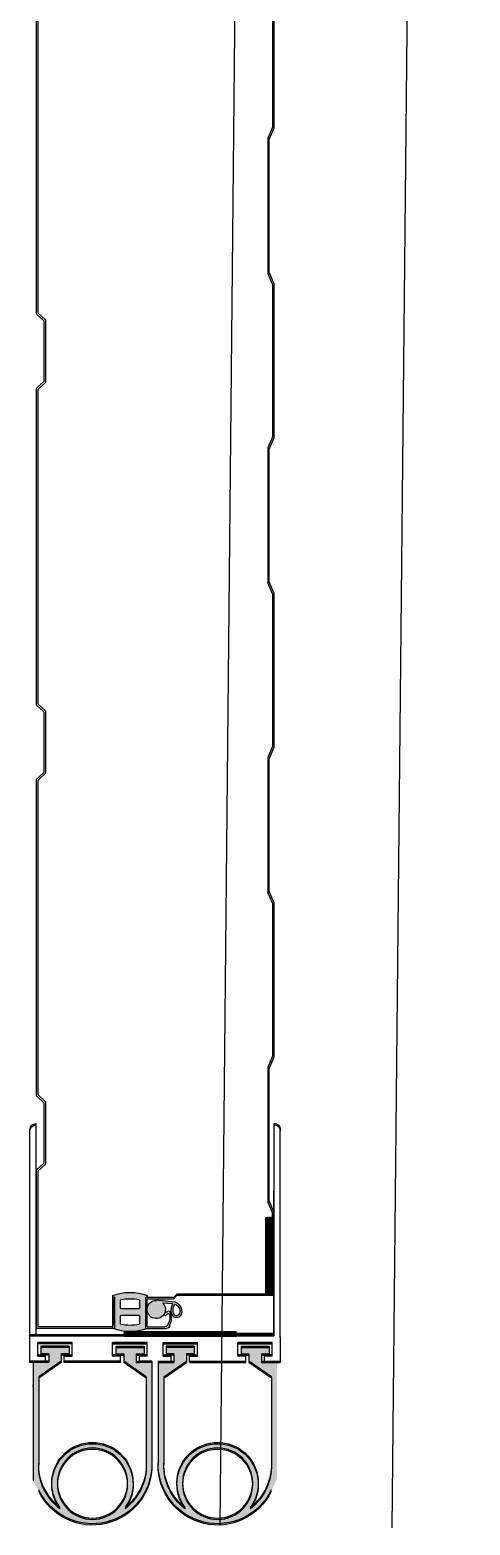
# Model space of a CAD drawing. Header units: millimetres. Extents: x 0 to 420000, y 0 to 297000.
# Drawn here: x 231782.7 to 231923.4, y 24450 to 24928.1 of the extents above; entities that cross this region are included whole.
import ezdxf

# ---------------------------------------------------------------- set-up
doc = ezdxf.new("R2010")
doc.units = ezdxf.units.MM
for name, color, linetype in [('8', 8, 'Continuous'), ('[0]', 255, 'Continuous'), ('FOR', 4, 'Continuous'), ('PANEL', 9, 'Continuous'), ('WID', 7, 'Continuous')]:
    doc.layers.add(name, color=color, linetype=linetype)

# ---------------------------------------------------------------- blocks, each defined once
blk = doc.blocks.new('저온용 버텀씰')
h = blk.add_hatch(color=256)
h.paths.add_polyline_path([(17.66343414410949, -44.95121950656176, -1), (-4.736565854400396, -44.95121950656176, -1)], flags=16)
h.paths.add_polyline_path([(57.66345365345478, -44.95121950656176, -1), (35.26345365121961, -44.95121950656176, -1)], flags=16)
edge = h.paths.add_edge_path()
edge.add_line((-12.53656585514545, -43.05598279833794), (-10.38800459727645, -47.73263678699732))
edge.add_arc((6.463434144854545, -38.94709579646587), 19.00412371138739, 207.5353997803649, 361.1936189027667)
edge.add_line((25.46343414485455, -38.55121950805187), (25.46343414485455, -5.951219506561756))
edge.add_line((25.46343414485455, -5.951219506561756), (20.44878048822284, -5.951219506561756))
edge.add_line((20.44878048822284, -5.951219506561756), (20.44878048822284, -3.629434689879417))
edge.add_line((20.44878048822284, -3.629434689879417), (22.9366048797965, -3.629434689879417))
edge.add_line((22.93660487607121, -3.629434689879417), (22.93660487607121, -1.190410301089286))
edge.add_line((22.93660487607121, -1.190410301089286), (13.93660487607121, -1.190410301089286))
edge.add_line((13.93660487607121, -1.190410301089286), (13.93660487607121, -3.629434689879417))
edge.add_line((13.93660487607121, -3.629434689879417), (16.44878048449754, -3.629434689879417))
edge.add_line((16.44878048822284, -3.629434689879417), (16.44878048822284, -6.001219511032104))
edge.add_line((16.44878048822284, -6.001219511032104), (23.66343414783478, -10.95121951401234))
edge.add_line((23.66343414410949, -10.95121950656175), (23.66343414410949, -38.55121950805187))
edge.add_arc((6.437936011701822, -39.02925939112902), 17.23213010756762, -52.76112519019409, 1.5896573292217226, ccw=False)
edge.add_arc((6.463434144854545, -44.95121950656176), 13.00000000002752, 323.1473166947523, 576.8526833052478)
edge.add_arc((6.488932278007268, -39.02925939112902), 17.23213010753979, 178.4103426706816, 232.7611251901356, ccw=False)
edge.add_line((-10.73656585440039, -38.55121950805187), (-10.73656585440039, -10.95121950656175))
edge.add_line((-10.73656585440039, -10.95121950656175), (-3.536565855145454, -6.001219503581523))
edge.add_line((-3.536565855145454, -6.001219511032104), (-3.536565855145454, -3.629434689879417))
edge.add_line((-3.536565855145454, -3.629434689879417), (-1.024390246719121, -3.629434689879417))
edge.add_line((-1.024390246719121, -3.629434689879417), (-1.024390246719121, -1.190410301089286))
edge.add_line((-1.024390246719121, -1.190410301089286), (-10.02439024671912, -1.190410301089286))
edge.add_line((-10.02439024671912, -1.190410301089286), (-10.02439024671912, -3.629434689879417))
edge.add_line((-10.02439024671912, -3.629434689879417), (-7.536565855145454, -3.629434689879417))
edge.add_line((-7.536565855145454, -3.629434689879417), (-7.536565855145454, -6.001219511032104))
edge.add_line((-7.536565855145454, -6.001219511032104), (-12.53656585514545, -6.001219511032104))
edge.add_line((-12.53656585514545, -6.001219511032104), (-12.53656585514545, -43.05598279833794))
edge = h.paths.add_edge_path()
edge.add_line((63.60758943855763, -47.14681079983711), (65.46345365047455, -43.78147580474615))
edge.add_line((65.46345365047455, -43.78147580474615), (65.46345365047455, -6.001219503581524))
edge.add_line((65.46345365047455, -6.001219511032104), (60.46345365047455, -6.001219511032104))
edge.add_line((60.46345365047455, -6.001219511032104), (60.46345365047455, -3.629434689879417))
edge.add_line((60.46345365047455, -3.629434689879417), (62.95127804204821, -3.629434689879417))
edge.add_line((62.95127804204821, -3.629434689879417), (62.95127804204821, -1.190410301089286))
edge.add_line((62.95127804204821, -1.190410301089286), (53.95127804204822, -1.190410301089286))
edge.add_line((53.95127804204822, -1.190410301089286), (53.95127804204822, -3.629434689879417))
edge.add_line((53.95127804204822, -3.629434689879417), (56.46345365047455, -3.629434689879417))
edge.add_line((56.46345365047455, -3.629434689879417), (56.46345365047455, -6.001219511032104))
edge.add_line((56.46345365047455, -6.001219511032104), (63.66345364972949, -10.95121951401234))
edge.add_line((63.66345365345478, -10.95121950656175), (63.66345365345478, -38.55121950805187))
edge.add_arc((46.43795552104712, -39.02925939112902), 17.23213010754771, -52.76112519013549, 1.5896573293184133, ccw=False)
edge.add_arc((46.46345365047454, -44.95121950656176), 13.00000000003662, 323.1473166947523, 576.8526833052478)
edge.add_arc((46.48895178362727, -39.02925939112902), 17.23213010753889, 178.4103426706816, 232.7611251901356, ccw=False)
edge.add_line((29.2634536512196, -38.55121950805187), (29.2634536512196, -10.95121950656175))
edge.add_line((29.2634536512196, -10.95121950656175), (36.47810731083155, -6.001219503581523))
edge.add_line((36.47810731083155, -6.001219511032104), (36.47810731083155, -3.629434689879417))
edge.add_line((36.47810731083155, -3.629434689879417), (38.99028291925789, -3.629434689879417))
edge.add_line((38.99028291925789, -3.629434689879417), (38.99028291925789, -1.190410301089286))
edge.add_line((38.99028291925789, -1.190410301089286), (29.99028291925788, -1.190410301089286))
edge.add_line((29.99028291925788, -1.190410301089286), (29.99028291925788, -3.629434689879417))
edge.add_line((29.99028291925788, -3.629434689879417), (32.47810731083155, -3.629434689879417))
edge.add_line((32.47810731083155, -3.629434689879417), (32.47810731083155, -6.001219511032104))
edge.add_line((32.47810731083155, -6.001219511032104), (31.47810731083155, -5.951219514012336))
edge.add_line((31.47810731083155, -5.951219506561756), (27.46345365419984, -5.951219506561756))
edge.add_line((27.46345365047455, -5.951219506561756), (27.46345365047455, -38.55121950805187))
edge.add_arc((46.46345365047454, -38.94709579646587), 19.00412371127148, 178.8063810971384, 334.4390945352312)
at = {"layer": 'FOR'}
for points in [[(36.46345365792514, 3.479179933667182), (0.4634536579251289, 3.479179933667182), (0.4634536579251289, 2.979179933667182), (36.46345365792514, 2.979179933667182)], [(36.46345365792514, 2.979179933667182), (0.4634536579251289, 2.979179933667182), (0.4634536579251289, 2.479179933667182), (36.46345365792514, 2.479179933667182)]]:
    blk.add_hatch(color=4, dxfattribs=at).paths.add_polyline_path(points)
for p, q in [((-13.53654634207487, 25.32315288484097), (-13.53654634207487, 68.05195122212172)), ((-11.53654634207487, 70.00256087630987), (-11.53654634207487, 2.479179933667182)), ((66.46345365047455, -6.001219511032104), (66.46345365047455, 68.05195122212172)), ((-11.53654634207487, 2.979179933667182), (-11.53654634207487, 48.3472836986184)), ((-13.53654634207487, 4.82414411008358), (-13.53654634207487, 25.32315288484097)), ((-13.53654634207487, 1.803658537566661), (-13.53654634207487, 5.323152884840964)), ((-13.53654634207487, 1.803658537566661), (-13.53654634207487, -6.001219511032104)), ((0.4634536579251289, 2.979179933667182), (-11.53654634207487, 2.979179933667182)), ((-11.53654634207487, 2.479179933667182), (66.46345365047455, 2.479179933667182)), ((0, 0), (-11, 0)), ((-11, 0), (0, 0)), ((-11, -4), (-11, 0)), ((0, -4), (0, 0)), ((23.91221463307738, 0), (12.91221463307738, 0)), ((23.91221463307738, 0), (12.91221463307738, 0)), ((12.91221463307738, -4), (12.91221463307738, 0)), ((23.91221463307738, -4), (23.91221463307738, 0)), ((40.01467316225171, 0), (29.01467316225171, 0)), ((29.01467316225171, 0), (40.01467316225171, 0)), ((29.01467316225171, -4), (29.01467316225171, 0)), ((40.01467316225171, -4), (40.01467316225171, 0)), ((52.92688779905438, 0), (63.92688779905438, 0)), ((52.92688779905438, -4), (52.92688779905438, 0)), ((63.92688779905438, -4), (63.92688779905438, 0)), ((63.92688779905438, -4), (63.92688779905438, 0)), ((-11, -4), (-8.536565855145454, -4)), ((-10.02439024671912, -1.190410301089286), (-10.02439024671912, -3.629434689879417)), ((-10.02439024671912, -1.190410301089286), (-10.02439024671912, -3.629434689879417)), ((-1.024390246719121, -1.190410301089286), (-10.02439024671912, -1.190410301089286)), ((-1.024390246719121, -1.190410301089286), (-10.02439024671912, -1.190410301089286)), ((-7.536565855145454, -3.629434689879417), (-10.02439024671912, -3.629434689879417)), ((-7.536565855145454, -3.629434689879417), (-10.02439024671912, -3.629434689879417)), ((-8.536565855145454, -6.001219511032104), (-8.536565855145454, -4)), ((-7.536565855145454, -3.629434689879417), (-7.536565855145454, -5.951219506561756)), ((-7.536565855145454, -3.629434689879417), (-7.536565855145454, -6.001219511032104)), ((-3.536565855145454, -3.629434689879417), (-3.536565855145454, -6.001219511032104)), ((-1.024390246719121, -3.629434689879417), (-3.536565855145454, -3.629434689879417)), ((-1.024390246719121, -3.629434689879417), (-3.536565855145454, -3.629434689879417)), ((-2.536565855145454, -6.001219511032104), (-2.536565855145454, -4)), ((-2.536565855145454, -4), (0, -4)), ((-1.024390246719121, -1.190410301089286), (-1.024390246719121, -3.629434689879417)), ((-1.024390246719121, -1.190410301089286), (-1.024390246719121, -3.629434689879417)), ((15.44878048822283, -4), (12.91221463307738, -4)), ((13.93660487607121, -1.190410301089286), (13.93660487607121, -3.629434689879417)), ((13.93660487607121, -1.190410301089286), (13.93660487607121, -3.629434689879417)), ((13.93660487607121, -1.190410301089286), (22.93660487607121, -1.190410301089286)), ((13.93660487607121, -1.190410301089286), (22.93660487607121, -1.190410301089286)), ((13.93660487607121, -3.629434689879417), (16.44878048822284, -3.629434689879417)), ((13.93660487607121, -3.629434689879417), (16.44878048822284, -3.629434689879417)), ((15.44878048822283, -6.001219511032104), (15.44878048822283, -4)), ((16.44878048822284, -3.629434689879417), (16.44878048822284, -6.001219511032104)), ((20.44878048822284, -3.629434689879417), (20.44878048822284, -5.951219506561756)), ((20.44878048822284, -3.629434689879417), (20.44878048822284, -5.951219506561756)), ((20.44878048822284, -3.629434689879417), (22.93660487607121, -3.629434689879417)), ((20.44878048822284, -3.629434689879417), (22.93660487607121, -3.629434689879417)), ((21.44878048822284, -4), (21.44878048822284, -5.951219506561756)), ((23.91221463307738, -4), (21.44878048822284, -4)), ((22.93660487607121, -1.190410301089286), (22.93660487607121, -3.629434689879417)), ((22.93660487607121, -1.190410301089286), (22.93660487607121, -3.629434689879417)), ((29.01467316225171, -4), (31.47810731083155, -4)), ((38.99028291925789, -1.190410301089286), (29.99028291925788, -1.190410301089286)), ((38.99028291925789, -1.190410301089286), (29.99028291925788, -1.190410301089286)), ((29.99028291925788, -1.190410301089286), (29.99028291925788, -3.629434689879417)), ((29.99028291925788, -1.190410301089286), (29.99028291925788, -3.629434689879417)), ((32.47810731083155, -3.629434689879417), (29.99028291925788, -3.629434689879417)), ((32.47810731083155, -3.629434689879417), (29.99028291925788, -3.629434689879417)), ((31.47810731083155, -5.951219506561756), (31.47810731083155, -4)), ((32.47810731083155, -3.629434689879417), (32.47810731083155, -5.951219506561756)), ((32.47810731083155, -3.629434689879417), (32.47810731083155, -6.001219511032104)), ((38.99028291925789, -3.629434689879417), (36.47810731083155, -3.629434689879417)), ((38.99028291925789, -3.629434689879417), (36.47810731083155, -3.629434689879417)), ((36.47810731083155, -3.629434689879417), (36.47810731083155, -6.001219511032104)), ((37.47810731083155, -6.001219511032104), (37.47810731083155, -4)), ((37.47810731083155, -4), (40.01467316225171, -4)), ((38.99028291925789, -1.190410301089286), (38.99028291925789, -3.629434689879417)), ((38.99028291925789, -1.190410301089286), (38.99028291925789, -3.629434689879417)), ((55.46345365047455, -4), (52.92688779905438, -4)), ((53.95127804204822, -1.190410301089286), (62.95127804204821, -1.190410301089286)), ((53.95127804204822, -1.190410301089286), (62.95127804204821, -1.190410301089286)), ((53.95127804204822, -1.190410301089286), (53.95127804204822, -3.629434689879417)), ((53.95127804204822, -1.190410301089286), (53.95127804204822, -3.629434689879417)), ((53.95127804204822, -3.629434689879417), (56.46345365047455, -3.629434689879417)), ((53.95127804204822, -3.629434689879417), (56.46345365047455, -3.629434689879417)), ((55.46345365047455, -6.001219511032104), (55.46345365047455, -4)), ((56.46345365047455, -3.629434689879417), (56.46345365047455, -6.001219511032104)), ((60.46345365047455, -3.629434689879417), (62.95127804204821, -3.629434689879417)), ((60.46345365047455, -3.629434689879417), (62.95127804204821, -3.629434689879417)), ((60.46345365047455, -3.629434689879417), (60.46345365047455, -5.951219506561756)), ((60.46345365047455, -3.629434689879417), (60.46345365047455, -6.001219511032104)), ((61.46345365047455, -6.001219511032104), (61.46345365047455, -4)), ((63.92688779905438, -4), (61.46345365047455, -4)), ((62.95127804204821, -1.190410301089286), (62.95127804204821, -3.629434689879417)), ((62.95127804204821, -1.190410301089286), (62.95127804204821, -3.629434689879417)), ((-7.536565855145454, -6.001219511032104), (-13.53654634207487, -6.001219511032104)), ((-10.73656585440039, -10.95121950656175), (-3.536565855145454, -6.001219511032104)), ((15.44878048822283, -6.001219511032104), (-2.536565855145454, -6.001219511032104)), ((23.66343414410949, -10.95121950656175), (16.44878048822284, -6.001219511032104)), ((25.46343414485455, -5.951219506561756), (20.44878048822284, -5.951219506561756)), ((25.46343414485455, -5.951219506561756), (25.46343414485455, -38.55121950805187)), ((27.46345365047455, -5.951219506561756), (27.46345365047455, -38.55121950805187)), ((27.46345365047455, -5.951219506561756), (31.47810731083155, -5.951219506561756)), ((29.2634536512196, -10.95121950656175), (36.47810731083155, -6.001219511032104)), ((32.47810731083155, -6.001219511032104), (31.47810731083155, -5.951219506561756)), ((37.47810731083155, -6.001219511032104), (55.46345365047455, -6.001219511032104)), ((56.46345365047455, -6.001219511032104), (63.66345365345478, -10.95121950656175)), ((60.46345365047455, -6.001219511032104), (66.46345365047455, -6.001219511032104)), ((65.46345365047455, -6.001219511032104), (65.46345365047455, -43.78147580474615)), ((-10.73656585440039, -10.95121950656175), (-10.73656585440039, -38.55121950805187)), ((23.66343414410949, -10.95121950656175), (23.66343414410949, -38.55121950805187)), ((29.2634536512196, -10.95121950656175), (29.2634536512196, -38.55121950805187)), ((63.66345365345478, -10.95121950656175), (63.66345365345478, -38.55121950805187))]:
    blk.add_line(p, q)
for centre in [(6.463434144854545, -44.95121950656176), (46.46345365047454, -44.95121950656176)]:
    blk.add_circle(centre, 11.2)
for centre, radius, start, end in [((-11.58532683178782, 68.05195122212172), 1.951219512, 88.56745634345982, 180), ((64.4279009886086, 67.96611949056387), 2.037361464307744, 2.414520946554441, 88.99915755907946), ((6.463434144854545, -44.95121950656176), 13, 323.1473166082044, 216.8526833917955), ((46.46345365047454, -44.95121950656176), 13, 323.1473166082044, 216.8526833917955), ((6.488932278007268, -39.02925939112902), 17.23213010755024, 178.4103427425426, 232.7611252154946), ((6.463434144854545, -38.94709579646587), 19.0041237113402, 205.5609056251876, 1.193618778122007), ((6.437936011701822, -39.02925939112902), 17.2321301075503, 307.2388747845054, 1.58965725745737), ((46.46345365047454, -38.94709579646587), 19.0041237113402, 178.806381221878, 334.4390943748124), ((46.48895178362727, -39.02925939112902), 17.2321301075503, 178.4103427425426, 232.7611252154946), ((46.43795551732183, -39.02925939112902), 17.23213010755024, 307.2388747845054, 1.58965725745737)]:
    blk.add_arc(centre, radius, start, end)
at = {"color": 4}
blk.add_point((65.46345365047455, -13.65732439607382), dxfattribs=at)
at = {"layer": '8', "color": 7}
blk.add_line((64.46345365792513, 2.479179933667182), (64.46348779648542, 70.00317013263702), dxfattribs=at)
at = {"layer": 'FOR', "color": 4}
for p, q in [((36.46345365792514, 3.479179933667182), (0.4634536579251289, 3.479179933667182)), ((36.46345365792514, 2.979179933667182), (0.4634536579251289, 2.979179933667182)), ((36.46345365792514, 2.979179933667182), (0.4634536579251289, 2.979179933667182)), ((36.46345365792514, 2.479179933667182), (0.4634536579251289, 2.479179933667182))]:
    blk.add_line(p, q, dxfattribs=at)
blk = doc.blocks.new('*X24')
at = {"color": 0}
for p, q in [((586.8815129698357, 374.9262553091681), (588.7576273078434, 376.8023696471759)), ((586.8815129698357, 375.1030320044649), (588.5808506125468, 376.8023696471759)), ((586.8815129698357, 375.2798086997615), (588.4040739172501, 376.8023696471759)), ((586.8815129698357, 375.4565853950582), (588.2272972219536, 376.8023696471759)), ((586.8815129698357, 375.6333620903549), (588.0505205266569, 376.8023696471759)), ((586.8815129698357, 375.8101387856515), (587.8737438313602, 376.8023696471759)), ((586.8815129698357, 375.9869154809481), (587.6969671360636, 376.8023696471759)), ((586.8815129698357, 376.1636921762446), (587.520190440767, 376.8023696471759)), ((586.8815129698357, 376.3404688715414), (587.3434137454702, 376.8023696471759)), ((586.8815129698357, 376.517245566838), (587.1666370501737, 376.8023696471759)), ((586.8815129698357, 376.6940222621347), (586.989860354877, 376.8023696471759)), ((588.8573964147918, 374.7523696471759), (586.8815129698357, 376.7282530921316)), ((588.6806197194952, 374.7523696471759), (586.8815129698357, 376.5514763968351)), ((588.5038430241984, 374.7523696471759), (586.8815129698357, 376.3746997015385)), ((588.3270663289018, 374.7523696471759), (586.8815129698357, 376.1979230062418)), ((588.1502896336051, 374.7523696471759), (586.8815129698357, 376.0211463109452)), ((587.9735129383084, 374.7523696471759), (586.8815129698357, 375.8443696156486)), ((587.7967362430118, 374.7523696471759), (586.8815129698357, 375.6675929203519)), ((587.6199595477152, 374.7523696471759), (586.8815129698357, 375.4908162250553)), ((587.4431828524185, 374.7523696471759), (586.8815129698357, 375.3140395297586)), ((587.266406157122, 374.7523696471759), (586.8815129698357, 375.137262834462)), ((587.0896294618252, 374.7523696471759), (586.8815129698357, 374.9604861391654)), ((586.9128527665287, 374.7523696471759), (586.8815129698357, 374.7837094438688)), ((589.0341731100883, 374.7523696471759), (586.9841731100882, 376.8023696471759)), ((587.0611806984367, 374.7523696471759), (589.1111806984367, 376.8023696471759)), ((589.210949805385, 374.7523696471759), (587.160949805385, 376.8023696471759)), ((587.2379573937333, 374.7523696471759), (589.2879573937332, 376.8023696471759)), ((589.3877265006817, 374.7523696471759), (587.3377265006818, 376.8023696471759)), ((587.41473408903, 374.7523696471759), (589.4647340890299, 376.8023696471759)), ((589.5645031959782, 374.7523696471759), (587.5145031959783, 376.8023696471759)), ((587.5915107843268, 374.7523696471759), (589.6415107843267, 376.8023696471759)), ((589.7412798912748, 374.7523696471759), (587.6912798912749, 376.8023696471759)), ((587.7682874796233, 374.7523696471759), (589.8182874796232, 376.8023696471759)), ((589.9180565865715, 374.7523696471759), (587.8680565865717, 376.8023696471759)), ((587.9450641749199, 374.7523696471759), (589.9950641749199, 376.8023696471759)), ((590.0948332818683, 374.7523696471759), (588.0448332818683, 376.8023696471759)), ((588.1218408702165, 374.7523696471759), (590.1718408702166, 376.8023696471759)), ((590.2716099771648, 374.7523696471759), (588.2216099771648, 376.8023696471759)), ((588.2986175655133, 374.7523696471759), (590.3486175655131, 376.8023696471759)), ((590.4483866724614, 374.7523696471759), (588.3983866724614, 376.8023696471759)), ((588.4753942608098, 374.7523696471759), (590.5253942608098, 376.8023696471759)), ((590.625163367758, 374.7523696471759), (588.5751633677581, 376.8023696471759)), ((588.6521709561065, 374.7523696471759), (590.7021709561063, 376.8023696471759)), ((590.8019400630548, 374.7523696471759), (588.7519400630547, 376.8023696471759)), ((588.8289476514032, 374.7523696471759), (590.8789476514031, 376.8023696471759)), ((590.9787167583513, 374.7523696471759), (588.9287167583514, 376.8023696471759)), ((589.0057243466997, 374.7523696471759), (591.0557243466995, 376.8023696471759)), ((591.1554934536479, 374.7523696471759), (589.105493453648, 376.8023696471759)), ((589.1825010419963, 374.7523696471759), (591.2325010419962, 376.8023696471759)), ((591.3322701489446, 374.7523696471759), (589.2822701489446, 376.8023696471759)), ((589.359277737293, 374.7523696471759), (591.4092777372929, 376.8023696471759)), ((591.5090468442413, 374.7523696471759), (589.4590468442412, 376.8023696471759)), ((589.5360544325897, 374.7523696471759), (591.5860544325897, 376.8023696471759)), ((591.6858235395379, 374.7523696471759), (589.6358235395379, 376.8023696471759)), ((589.7128311278863, 374.7523696471759), (591.7628311278861, 376.8023696471759)), ((591.8626002348345, 374.7523696471759), (589.8126002348345, 376.8023696471759)), ((589.8896078231829, 374.7523696471759), (591.9396078231828, 376.8023696471759)), ((592.0393769301312, 374.7523696471759), (589.9893769301312, 376.8023696471759)), ((590.0663845184796, 374.7523696471759), (592.1163845184795, 376.8023696471759)), ((592.2161536254278, 374.7523696471759), (590.1661536254279, 376.8023696471759)), ((590.2431612137763, 374.7523696471759), (592.2931612137761, 376.8023696471759)), ((592.3929303207244, 374.7523696471759), (590.3429303207245, 376.8023696471759)), ((590.4199379090727, 374.7523696471759), (592.4699379090728, 376.8023696471759)), ((592.569707016021, 374.7523696471759), (590.5197070160211, 376.8023696471759)), ((590.5967146043694, 374.7523696471759), (592.6467146043693, 376.8023696471759)), ((592.7464837113178, 374.7523696471759), (590.6964837113178, 376.8023696471759)), ((590.7734912996661, 374.7523696471759), (592.8234912996661, 376.8023696471759)), ((592.9232604066144, 374.7523696471759), (590.8732604066143, 376.8023696471759)), ((590.9502679949628, 374.7523696471759), (593.0002679949628, 376.8023696471759)), ((593.1000371019109, 374.7523696471759), (591.050037101911, 376.8023696471759)), ((591.1270446902594, 374.7523696471759), (593.1770446902592, 376.8023696471759)), ((593.2768137972076, 374.7523696471759), (591.2268137972077, 376.8023696471759)), ((591.303821385556, 374.7523696471759), (593.353821385556, 376.8023696471759)), ((593.4535904925043, 374.7523696471759), (591.4035904925042, 376.8023696471759)), ((591.4805980808527, 374.7523696471759), (593.5305980808527, 376.8023696471759)), ((593.6303671878009, 374.7523696471759), (591.580367187801, 376.8023696471759)), ((591.6573747761494, 374.7523696471759), (593.7073747761492, 376.8023696471759)), ((593.8071438830974, 374.7523696471759), (591.7571438830976, 376.8023696471759)), ((591.8341514714458, 374.7523696471759), (593.8841514714458, 376.8023696471759)), ((593.9839205783941, 374.7523696471759), (591.9339205783942, 376.8023696471759)), ((592.0109281667426, 374.7523696471759), (594.0609281667424, 376.8023696471759)), ((594.1606972736907, 374.7523696471759), (592.1106972736907, 376.8023696471759)), ((592.1877048620393, 374.7523696471759), (594.2377048620392, 376.8023696471759)), ((594.3374739689873, 374.7523696471759), (592.2874739689875, 376.8023696471759)), ((592.3644815573359, 374.7523696471759), (594.4144815573358, 376.8023696471759)), ((594.5142506642841, 374.7523696471759), (592.464250664284, 376.8023696471759)), ((592.5412582526324, 374.7523696471759), (594.5912582526323, 376.8023696471759)), ((594.6910273595807, 374.7523696471759), (592.6410273595808, 376.8023696471759)), ((592.7180349479291, 374.7523696471759), (594.768034947929, 376.8023696471759)), ((594.8678040548774, 374.7523696471759), (592.8178040548773, 376.8023696471759)), ((592.8948116432258, 374.7523696471759), (594.9448116432258, 376.8023696471759)), ((595.0445807501738, 374.7523696471759), (592.9945807501741, 376.8023696471759)), ((593.0715883385222, 374.7523696471759), (595.1215883385223, 376.8023696471759)), ((595.2213574454706, 374.7523696471759), (593.1713574454708, 376.8023696471759)), ((593.2483650338189, 374.7523696471759), (595.298365033819, 376.8023696471759)), ((595.3981341407672, 374.7523696471759), (593.3481341407672, 376.8023696471759)), ((593.4251417291156, 374.7523696471759), (595.4751417291156, 376.8023696471759)), ((595.5749108360639, 374.7523696471759), (593.524910836064, 376.8023696471759)), ((593.6019184244122, 374.7523696471759), (595.6519184244122, 376.8023696471759)), ((595.7516875313605, 374.7523696471759), (593.7016875313604, 376.8023696471759)), ((593.7786951197089, 374.7523696471759), (595.8286951197088, 376.8023696471759)), ((595.9284642266571, 374.7523696471759), (593.8784642266572, 376.8023696471759)), ((593.9554718150057, 374.7523696471759), (596.0054718150055, 376.8023696471759)), ((596.1052409219537, 374.7523696471759), (594.0552409219539, 376.8023696471759)), ((594.1322485103022, 374.7523696471759), (596.1822485103023, 376.8023696471759)), ((596.2820176172505, 374.7523696471759), (594.2320176172506, 376.8023696471759)), ((594.3090252055989, 374.7523696471759), (596.3590252055988, 376.8023696471759)), ((596.458794312547, 374.7523696471759), (594.4087943125471, 376.8023696471759)), ((594.4858019008954, 374.7523696471759), (596.5358019008954, 376.8023696471759)), ((596.6355710078437, 374.7523696471759), (594.5855710078438, 376.8023696471759)), ((594.6625785961921, 374.7523696471759), (596.712578596192, 376.8023696471759)), ((596.8123477031404, 374.7523696471759), (594.7623477031404, 376.8023696471759)), ((594.8393552914887, 374.7523696471759), (596.8893552914888, 376.8023696471759)), ((596.989124398437, 374.7523696471759), (594.9391243984371, 376.8023696471759)), ((595.0161319867854, 374.7523696471759), (597.0661319867853, 376.8023696471759)), ((597.1659010937336, 374.7523696471759), (595.1159010937336, 376.8023696471759)), ((595.192908682082, 374.7523696471759), (597.2429086820819, 376.8023696471759)), ((597.3426777890302, 374.7523696471759), (595.2926777890302, 376.8023696471759)), ((595.3696853773786, 374.7523696471759), (597.4196853773786, 376.8023696471759)), ((597.5194544843268, 374.7523696471759), (595.4694544843269, 376.8023696471759)), ((595.5464620726752, 374.7523696471759), (597.5964620726752, 376.8023696471759)), ((597.6962311796235, 374.7523696471759), (595.6462311796237, 376.8023696471759)), ((595.723238767972, 374.7523696471759), (597.7732387679719, 376.8023696471759)), ((597.8730078749202, 374.7523696471759), (595.8230078749202, 376.8023696471759)), ((595.9000154632685, 374.7523696471759), (597.9500154632685, 376.8023696471759)), ((598.0497845702167, 374.7523696471759), (595.9997845702169, 376.8023696471759)), ((596.0767921585652, 374.7523696471759), (598.1267921585652, 376.8023696471759)), ((598.2265612655135, 374.7523696471759), (596.1765612655136, 376.8023696471759)), ((596.2535688538618, 374.7523696471759), (598.3035688538619, 376.8023696471759)), ((598.40333796081, 374.7523696471759), (596.3533379608102, 376.8023696471759)), ((596.4303455491585, 374.7523696471759), (598.4803455491584, 376.8023696471759)), ((598.5801146561067, 374.7523696471759), (596.5301146561068, 376.8023696471759)), ((596.6071222444551, 374.7523696471759), (598.6571222444551, 376.8023696471759)), ((598.7568913514033, 374.7523696471759), (596.7068913514033, 376.8023696471759)), ((596.7838989397518, 374.7523696471759), (598.8338989397517, 376.8023696471759)), ((598.9336680467, 374.7523696471759), (596.8836680467001, 376.8023696471759)), ((596.9606756350486, 374.7523696471759), (599.0106756350484, 376.8023696471759)), ((599.1104447419965, 374.7523696471759), (597.0604447419968, 376.8023696471759)), ((597.137452330345, 374.7523696471759), (599.1874523303449, 376.8023696471759)), ((599.2872214372933, 374.7523696471759), (597.2372214372932, 376.8023696471759)), ((597.3142290256418, 374.7523696471759), (599.3642290256416, 376.8023696471759)), ((599.4639981325898, 374.7523696471759), (597.4139981325899, 376.8023696471759)), ((597.4910057209382, 374.7523696471759), (599.5410057209383, 376.8023696471759)), ((599.6407748278866, 374.7523696471759), (597.5907748278867, 376.8023696471759)), ((597.667782416235, 374.7523696471759), (599.7177824162349, 376.8023696471759)), ((599.8175515231832, 374.7523696471759), (597.7675515231831, 376.8023696471759)), ((597.8445591115316, 374.7523696471759), (599.8945591115315, 376.8023696471759)), ((599.9943282184797, 374.7523696471759), (597.9443282184798, 376.8023696471759)), ((598.0213358068282, 374.7523696471759), (600.0713358068282, 376.8023696471759)), ((600.1711049137765, 374.7523696471759), (598.1211049137764, 376.8023696471759)), ((598.1981125021249, 374.7523696471759), (600.2481125021247, 376.8023696471759)), ((600.3478816090733, 374.7523696471759), (598.2978816090732, 376.8023696471759)), ((598.3748891974215, 374.7523696471759), (600.4248891974213, 376.8023696471759)), ((600.5246583043697, 374.7523696471759), (598.4746583043698, 376.8023696471759)), ((598.5516658927181, 374.7523696471759), (600.6016658927181, 376.8023696471759)), ((600.7014349996664, 374.7523696471759), (598.6514349996663, 376.8023696471759)), ((598.7284425880148, 374.7523696471759), (600.7784425880147, 376.8023696471759)), ((600.8782116949629, 374.7523696471759), (598.8282116949631, 376.8023696471759)), ((598.9052192833113, 374.7523696471759), (600.9552192833114, 376.8023696471759)), ((601.0549883902596, 374.7523696471759), (599.0049883902598, 376.8023696471759)), ((599.081995978608, 374.7523696471759), (601.1319959786078, 376.8023696471759)), ((601.2317650855563, 374.7523696471759), (599.1817650855562, 376.8023696471759)), ((599.2587726739047, 374.7523696471759), (601.3087726739046, 376.8023696471759)), ((601.4085417808529, 374.7523696471759), (599.358541780853, 376.8023696471759)), ((599.4355493692012, 374.7523696471759), (601.4855493692013, 376.8023696471759)), ((601.5853184761496, 374.7523696471759), (599.5353184761495, 376.8023696471759)), ((599.612326064498, 374.7523696471759), (601.662326064498, 376.8023696471759)), ((601.7620951714462, 374.7523696471759), (599.7120951714462, 376.8023696471759)), ((599.7891027597948, 374.7523696471759), (601.8391027597945, 376.8023696471759)), ((601.9388718667428, 374.7523696471759), (599.8888718667428, 376.8023696471759)), ((599.9658794550912, 374.7523696471759), (602.0158794550911, 376.8023696471759)), ((602.1156485620394, 374.7523696471759), (600.0656485620395, 376.8023696471759)), ((600.1426561503879, 374.7523696471759), (602.1926561503877, 376.8023696471759)), ((602.2924252573362, 374.7523696471759), (600.2424252573363, 376.8023696471759)), ((600.3194328456846, 374.7523696471759), (602.3694328456845, 376.8023696471759)), ((602.4692019526327, 374.7523696471759), (600.4192019526328, 376.8023696471759)), ((600.4962095409811, 374.7523696471759), (602.546209540981, 376.8023696471759)), ((602.6459786479294, 374.7523696471759), (600.5959786479294, 376.8023696471759)), ((600.6729862362778, 374.7523696471759), (602.7229862362777, 376.8023696471759)), ((602.822755343226, 374.7523696471759), (600.772755343226, 376.8023696471759)), ((600.8497629315744, 374.7523696471759), (602.8997629315743, 376.8023696471759)), ((602.9995320385227, 374.7523696471759), (600.9495320385228, 376.8023696471759)), ((601.0265396268711, 374.7523696471759), (603.0765396268711, 376.8023696471759)), ((603.1763087338193, 374.7523696471759), (601.1263087338193, 376.8023696471759)), ((601.2033163221676, 374.7523696471759), (603.2533163221676, 376.8023696471759)), ((603.3530854291159, 374.7523696471759), (601.303085429116, 376.8023696471759)), ((601.3800930174642, 374.7523696471759), (603.4300930174642, 376.8023696471759)), ((603.5298621244126, 374.7523696471759), (601.4798621244126, 376.8023696471759)), ((601.5568697127609, 374.7523696471759), (603.606869712761, 376.8023696471759)), ((603.7066388197093, 374.7523696471759), (601.6566388197092, 376.8023696471759)), ((601.7336464080577, 374.7523696471759), (603.7836464080576, 376.8023696471759)), ((603.8834155150057, 374.7523696471759), (601.8334155150058, 376.8023696471759)), ((601.9104231033542, 374.7523696471759), (603.9604231033543, 376.8023696471759)), ((604.0601922103024, 374.7523696471759), (602.0101922103025, 376.8023696471759)), ((602.0871997986509, 374.7523696471759), (604.1371997986507, 376.8023696471759)), ((604.2369689055992, 374.7523696471759), (602.1869689055992, 376.8023696471759)), ((602.2639764939476, 374.7523696471759), (604.3139764939475, 376.8023696471759)), ((604.4137456008958, 374.7523696471759), (602.3637456008958, 376.8023696471759)), ((602.4407531892442, 374.7523696471759), (604.490753189244, 376.8023696471759)), ((604.5905222961923, 374.7523696471759), (602.5405222961924, 376.8023696471759)), ((602.6175298845408, 374.7523696471759), (604.6675298845408, 376.8023696471759)), ((604.767298991489, 374.7523696471759), (602.717298991489, 376.8023696471759)), ((602.7943065798373, 374.7523696471759), (604.8443065798373, 376.8023696471759)), ((604.9440756867857, 374.7523696471759), (602.8940756867858, 376.8023696471759)), ((602.9710832751341, 374.7523696471759), (605.021083275134, 376.8023696471759)), ((605.1208523820823, 374.7523696471759), (603.0708523820824, 376.8023696471759)), ((603.1478599704308, 374.7523696471759), (605.1978599704305, 376.8023696471759)), ((605.2976290773788, 374.7523696471759), (603.2476290773789, 376.8023696471759)), ((603.3246366657272, 374.7523696471759), (605.3746366657273, 376.8023696471759)), ((605.4744057726756, 374.7523696471759), (603.4244057726756, 376.8023696471759)), ((603.5014133610239, 374.7523696471759), (605.5514133610238, 376.8023696471759)), ((605.6511824679723, 374.7523696471759), (603.6011824679723, 376.8023696471759)), ((603.6781900563207, 374.7523696471759), (605.7281900563205, 376.8023696471759)), ((605.8279591632687, 374.7523696471759), (603.7779591632689, 376.8023696471759)), ((603.8549667516171, 374.7523696471759), (605.9049667516173, 376.8023696471759)), ((606.0047358585655, 374.7523696471759), (603.9547358585655, 376.8023696471759)), ((604.0317434469138, 374.7523696471759), (606.0817434469137, 376.8023696471759)), ((606.1815125538621, 374.7523696471759), (604.1315125538622, 376.8023696471759)), ((604.2085201422104, 374.7523696471759), (606.2585201422105, 376.8023696471759)), ((606.3582892491588, 374.7523696471759), (604.3082892491589, 376.8023696471759)), ((604.3852968375071, 374.7523696471759), (606.4352968375073, 376.8023696471759)), ((606.5350659444553, 374.7523696471759), (604.4850659444553, 376.8023696471759)), ((604.5620735328038, 374.7523696471759), (606.6120735328037, 376.8023696471759)), ((606.7118426397519, 374.7523696471759), (604.6618426397521, 376.8023696471759)), ((604.7388502281003, 374.7523696471759), (606.7888502281004, 376.8023696471759)), ((606.8886193350486, 374.7523696471759), (604.8386193350487, 376.8023696471759)), ((604.9156269233971, 374.7523696471759), (606.9656269233969, 376.8023696471759)), ((607.0653960303453, 374.7523696471759), (605.0153960303454, 376.8023696471759)), ((605.0924036186938, 374.7523696471759), (607.1424036186937, 376.8023696471759)), ((607.2421727256418, 374.7523696471759), (605.1921727256419, 376.8023696471759)), ((605.2691803139902, 374.7523696471759), (607.3191803139903, 376.8023696471759)), ((607.4189494209385, 374.7523696471759), (605.3689494209386, 376.8023696471759)), ((605.445957009287, 374.7523696471759), (607.4959570092868, 376.8023696471759)), ((607.5957261162353, 374.7523696471759), (605.5457261162353, 376.8023696471759)), ((605.6227337045835, 374.7523696471759), (607.6727337045836, 376.8023696471759)), ((607.7725028115319, 374.7523696471759), (605.7225028115319, 376.8023696471759)), ((605.7995103998802, 374.7523696471759), (607.8495103998802, 376.8023696471759)), ((607.9492795068286, 374.7523696471759), (605.8992795068284, 376.8023696471759)), ((605.9762870951768, 374.7523696471759), (608.0262870951768, 376.8023696471759)), ((608.1260562021251, 374.7523696471759), (606.0760562021251, 376.8023696471759)), ((606.1530637904734, 374.7523696471759), (608.2030637904734, 376.8023696471759)), ((608.3028328974217, 374.7523696471759), (606.2528328974217, 376.8023696471759)), ((606.3298404857703, 374.7523696471759), (608.3798404857702, 376.8023696471759)), ((608.4796095927182, 374.7523696471759), (606.4296095927184, 376.8023696471759)), ((606.5066171810668, 374.7523696471759), (608.5566171810667, 376.8023696471759)), ((608.656386288015, 374.7523696471759), (606.6063862880152, 376.8023696471759)), ((606.6833938763634, 374.7523696471759), (608.7333938763634, 376.8023696471759)), ((608.8331629833118, 374.7523696471759), (606.7831629833117, 376.8023696471759)), ((606.86017057166, 374.7523696471759), (608.9101705716602, 376.8023696471759)), ((609.0099396786082, 374.7523696471759), (606.9599396786084, 376.8023696471759)), ((607.0369472669568, 374.7523696471759), (609.0869472669568, 376.8023696471759)), ((609.1867163739049, 374.7523696471759), (607.1367163739051, 376.8023696471759)), ((607.2137239622533, 374.7523696471759), (609.2637239622533, 376.8023696471759)), ((609.3634930692015, 374.7523696471759), (607.3134930692016, 376.8023696471759)), ((607.39050065755, 374.7523696471759), (609.4405006575499, 376.8023696471759)), ((609.5402697644982, 374.7523696471759), (607.4902697644982, 376.8023696471759)), ((607.5672773528468, 374.7523696471759), (609.6172773528466, 376.8023696471759)), ((609.7170464597948, 374.7523696471759), (607.6670464597948, 376.8023696471759)), ((607.7440540481432, 374.7523696471759), (609.7940540481433, 376.8023696471759)), ((609.8938231550914, 374.7523696471759), (607.8438231550916, 376.8023696471759)), ((607.9208307434399, 374.7523696471759), (609.9708307434397, 376.8023696471759)), ((610.0705998503881, 374.7523696471759), (608.0205998503881, 376.8023696471759)), ((608.0976074387365, 374.7523696471759), (610.1476074387364, 376.8023696471759)), ((610.2473765456847, 374.7523696471759), (608.1973765456847, 376.8023696471759)), ((608.2743841340333, 374.7523696471759), (610.3243841340332, 376.8023696471759)), ((610.4241532409814, 374.7523696471759), (608.3741532409815, 376.8023696471759)), ((608.4511608293298, 374.7523696471759), (610.5011608293297, 376.8023696471759)), ((610.600929936278, 374.7523696471759), (608.550929936278, 376.8023696471759)), ((608.6279375246264, 374.7523696471759), (610.6779375246263, 376.8023696471759)), ((610.7777066315748, 374.7523696471759), (608.7277066315747, 376.8023696471759)), ((608.804714219923, 374.7523696471759), (610.854714219923, 376.8023696471759)), ((610.9544833268714, 374.7523696471759), (608.9044833268713, 376.8023696471759)), ((608.9814909152198, 374.7523696471759), (611.0314909152197, 376.8023696471759)), ((611.131260022168, 374.7523696471759), (609.081260022168, 376.8023696471759)), ((609.1582676105163, 374.7523696471759), (611.2082676105163, 376.8023696471759)), ((611.3080367174646, 374.7523696471759), (609.2580367174646, 376.8023696471759)), ((611.3815129698357, 374.8556700901013), (609.4348134127613, 376.8023696471759)), ((609.5118210011096, 374.7523696471759), (611.3815129698357, 376.6220616159021)), ((611.3815129698357, 375.0324467853979), (609.6115901080581, 376.8023696471759)), ((609.6885976964063, 374.7523696471759), (611.3815129698357, 376.4452849206054)), ((611.3815129698357, 375.2092234806947), (609.7883668033546, 376.8023696471759)), ((609.8653743917029, 374.7523696471759), (611.3815129698357, 376.2685082253088)), ((611.3815129698357, 375.3860001759912), (609.9651434986513, 376.8023696471759)), ((610.0421510869995, 374.7523696471759), (611.3815129698357, 376.0917315300122)), ((611.3815129698357, 375.5627768712878), (610.1419201939477, 376.8023696471759)), ((610.2189277822962, 374.7523696471759), (611.3815129698357, 375.9149548347155)), ((611.3815129698357, 375.7395535665844), (610.3186968892445, 376.8023696471759)), ((610.3957044775929, 374.7523696471759), (611.3815129698357, 375.7381781394189)), ((611.3815129698357, 375.9163302618811), (610.4954735845411, 376.8023696471759)), ((610.5724811728895, 374.7523696471759), (611.3815129698357, 375.5614014441222)), ((611.3815129698357, 376.0931069571778), (610.6722502798377, 376.8023696471759)), ((610.7492578681861, 374.7523696471759), (611.3815129698357, 375.3846247488256)), ((611.3815129698357, 376.2698836524744), (610.8490269751343, 376.8023696471759)), ((610.9260345634827, 374.7523696471759), (611.3815129698357, 375.2078480535289)), ((611.3815129698357, 376.4466603477712), (611.025803670431, 376.8023696471759)), ((611.1028112587794, 374.7523696471759), (611.3815129698357, 375.0310713582323)), ((611.3815129698357, 376.6234370430677), (611.2025803657277, 376.8023696471759)), ((611.2795879540759, 374.7523696471759), (611.3815129698357, 374.8542946629357))]:
    blk.add_line(p, q, dxfattribs=at)
blk = doc.blocks.new('OHD-575-S')
at = {"ltscale": 0.3}
h = blk.add_hatch(color=256, dxfattribs=at)
h.paths.add_polyline_path([(-5, -493.75), (-5.5, -493.75, 0.1839522459332421), (5.5, -493.75), (5, -493.75), (5, -483.75), (5.5, -483.75), (5.5, -483.25, 0.1839522459360412), (-5.5, -483.25), (-5.5, -483.75), (-5, -483.75)])
h.paths.add_polyline_path([(-3, -489.6999999955297, -0.4142135623784303), (-2.800000000745058, -489.5), (2.800000000745058, -489.5, -0.4142135623837564), (3, -489.6999999955297), (3, -492.262634254992, -0.3531664479442824), (2.842244330793619, -492.4581218957901, -0.1068224255213855), (-2.84224397316575, -492.4581219702958, -0.3531669633766035), (-3, -492.262634254992)], flags=16)
h.paths.add_polyline_path([(-3, -487.2999999970197), (-3, -484.7373657375574, -0.3531664178117839), (-2.84224435314536, -484.5418781042098, -0.1068224317285499), (2.842244274914263, -484.5418780818582, -0.3531665290935325), (3, -484.7373657375574), (3, -487.2999999970197, -0.4142135623411305), (2.800000000745058, -487.5), (-2.800000000745058, -487.5, -0.4142135623411251)], flags=16)
h = blk.add_hatch(color=256, dxfattribs=at)
h.paths.add_polyline_path([(-8.368148654699326, -484.7951208874583), (-9.221336890012024, -484.6602733954787), (-14.38200759515166, -485.19060523808, 0.1518243513402081), (-15.91020939126611, -486.4955935254693, 0.3866690381388791), (-15.73100094124675, -490.1297932788729, 0.1781342218620706), (-13.97604759410024, -490.1297932788729, 0.2987549811956981), (-13.60049163177609, -486.1705138534307, -0.5849836012774734), (-13.38689446076751, -485.7906052321196), (-10.63859207183122, -485.5873030796646, -0.7096725385961309), (-10.55072789639234, -485.7543988078832, 1.396456789022154), (-5.5, -487.9236768484116), (-5.5, -487.4725522100925, 0.3890142538754396)])
h.paths.add_polyline_path([(-14.38906732946634, -489.6631528958677, 0.3294873247492181), (-14.38906732946634, -485.9682210236788, 0.0919700883551374), (-15.41928985342383, -486.7845682650803, 0.3868137871939919), (-15.31798120215535, -489.6631528958677, 0.1022453771888819)], flags=16)
for p, q in [((-43.44999999925494, -458.25), (-45.49999999999999, -458.25)), ((-43.44999999925494, -482.7499999999998), (-43.44999999925494, -458.25)), ((30, -493.7499999925494), (30, -462.5304877981543)), ((-5, -493.75), (-5, -483.75)), ((-5, -491.75), (-5, -485.7499999999998)), ((5, -483.75), (5, -493.75)), ((5, -492.75), (5, -483.75)), ((5, -483.75), (5, -492.75)), ((5, -483.75), (5, -492.75)), ((5, -492.75), (5, -483.75)), ((5, -483.75), (5.5, -483.75)), ((5, -483.75), (5.5, -483.75)), ((5, -491.75), (5, -485.7499999999998)), ((5.5, -493.25), (5.5, -483.75))]:
    blk.add_line(p, q)
at = {"layer": 'PANEL'}
for p, q in [((-46, -60.5), (-46, -110)), ((-45.49999999999999, -60.80901698768139), (-45.49999999999999, -109.690983004868)), ((29.5, -68.5), (29.5, -169)), ((30, -68.19098300486803), (30, -169.3090169876814)), ((-45.49999999999909, -109.690983004868), (-43.99999999999908, -113.190983004868)), ((-45.99999999999909, -110), (-44.49999999999909, -113.5)), ((-44.5, -156), (-44.5, -113.5)), ((-44, -113.190983004868), (-44, -156.3090169876813)), ((-46, -159.5), (-44.5, -156)), ((-45.49999999999999, -159.8090169876814), (-44, -156.3090169876813)), ((-46, -159.5), (-46, -209)), ((-45.49999999999999, -159.8090169876814), (-45.49999999999999, -208.690983004868)), ((29.5, -169), (27, -171.25)), ((27, -171.25), (27, -191.25)), ((30, -169.3090169876814), (27.5, -171.5590169876814)), ((27.5, -171.5590169876814), (27.5, -190.940983004868)), ((30, -193.190983004868), (27.5, -190.940983004868)), ((29.5, -193.5), (27, -191.25)), ((29.5, -193.5), (29.5, -294)), ((30, -193.190983004868), (30, -294.3090169876814)), ((-46, -209), (-44.5, -212.5)), ((-45.49999999999999, -208.690983004868), (-44, -212.190983004868)), ((-44.5, -255), (-44.5, -212.5)), ((-44, -212.190983004868), (-44, -255.3090169876814)), ((-46, -258.5), (-44.5, -255)), ((-45.49999999999999, -258.8090169876814), (-44, -255.3090169876814)), ((-46, -258.5), (-46, -308)), ((-45.49999999999999, -258.8090169876814), (-45.49999999999999, -307.6909830048681)), ((29.5, -294), (27, -296.25)), ((27, -296.25), (27, -316.25)), ((30, -294.3090169876814), (27.5, -296.5590169876814)), ((27.5, -296.5590169876814), (27.5, -315.9409830048681)), ((-46, -308), (-44.5, -311.5)), ((-45.49999999999999, -307.6909830048681), (-44, -311.190983004868)), ((-44.5, -354), (-44.5, -311.5)), ((-44, -311.190983004868), (-44, -354.3090169876813)), ((29.5, -318.5), (27, -316.25)), ((30, -318.190983004868), (27.5, -315.9409830048681)), ((29.5, -318.5), (29.5, -419)), ((30, -318.190983004868), (30, -419.3090169876813)), ((-46, -357.5), (-44.5, -354)), ((-46, -357.5), (-46, -407)), ((-45.49999999999999, -357.8090169876813), (-44, -354.3090169876813)), ((-45.49999999999999, -357.8090169876813), (-45.49999999999999, -406.690983004868)), ((-46, -407), (-44.5, -410.5)), ((-45.49999999999999, -406.690983004868), (-44, -410.190983004868)), ((-44.5, -453), (-44.5, -410.5)), ((-44, -410.190983004868), (-44, -453.3090169876813)), ((29.5, -419), (27, -421.25)), ((30, -419.3090169876813), (27.5, -421.5590169876813)), ((27, -421.25), (27, -441.25)), ((27.5, -421.5590169876813), (27.5, -440.940983004868)), ((29.5, -443.5), (27, -441.25)), ((30, -443.190983004868), (27.5, -440.940983004868)), ((29.5, -443.5), (29.5, -493.25)), ((30, -443.190983004868), (30, -493.75)), ((-46, -456.5), (-44.5, -453)), ((-45.49999999999999, -456.8090169876813), (-44, -453.3090169876813)), ((-46, -483.25), (-46, -456.5)), ((-45.49999999999999, -482.7499999999998), (-45.49999999999999, -456.3090169876813)), ((-45.49999999999999, -482.7499999999998), (-15, -482.7499999999998)), ((-13.98576478287578, -483.75), (-15, -482.7499999999998)), ((-46, -483.25), (-14.98576478287577, -483.25)), ((-13.98576478287578, -484.25), (-14.98576478287577, -483.25)), ((-5, -483.75), (-13.98576478287578, -483.75)), ((-5.5, -484.25), (-13.98576478287578, -484.25)), ((-5.5, -493.25), (-5.5, -484.25)), ((5.5, -484.25), (5.5, -492.75)), ((-10.84660403057933, -489.2519607841968), (-11.30282724276185, -489.7084022760391)), ((-5, -493.75), (-11.64151111245155, -493.75)), ((-5.5, -493.25), (-11.14151111245155, -493.25)), ((5, -493.75), (30, -493.75)), ((5.5, -493.75), (5.5, -493.25)), ((5.5, -493.25), (29.5, -493.25))]:
    blk.add_line(p, q, dxfattribs=at)
blk.add_lwpolyline([(-12.54309382289648, -489.1123239919543, 0.2211075491759944), (-12.14151111245155, -492.25, 0.4142135623730951), (-11.14151111245155, -493.25)], format="xyb", dxfattribs=at)
for centre, radius, start, end in [((-8.008995208889244, -490.4923017024994), 5.153387742608375, 154.6415655318393, 205.9827056162198), ((-12.37327849119902, -488.5577970221639), 0.3998656673912613, 47.24838836493701, 137.0237205246453), ((-12.31223640963435, -489.2082659229636), 0.25, 25.53844769642928, 157.4327392225292), ((-13.64635417610407, -491.5183200761675), 3.602080692526407, 38.98969465188069, 64.60961210731297), ((-12.8172944188118, -490.8518394082785), 1.897645727827142, 37.05315189056743, 67.35500176103544), ((-11.64151111245155, -492.75), 1, 180, 270)]:
    blk.add_arc(centre, radius, start, end, dxfattribs=at)
at = {"layer": 'WID', "color": 4}
for p, q in [((-9.221336890012024, -484.6602733954787), (-14.38200759515166, -485.19060523808)), ((-10.62387784570455, -485.5862146094441), (-13.38689446076751, -485.7906052321196))]:
    blk.add_line(p, q, dxfattribs=at)
at = {"layer": 'WID'}
for p, q in [((-9.221336890012024, -484.6602733954787), (-8.368148654699326, -484.7951208874583)), ((-5.5, -483.25), (-5.5, -483.75)), ((5.5, -483.75), (5.5, -483.25))]:
    blk.add_line(p, q, dxfattribs=at)
at = {"layer": 'WID', "color": 4}
blk.add_lwpolyline([(-14.38200759515166, -485.19060523808, 0.1518243513478688), (-15.91020939126611, -486.4955935254693, 0.3866690381392652), (-15.73100094124675, -490.1297932788729, 0.1781342218549882), (-13.97604759410024, -490.1297932788729, 0.3008762422113669), (-13.61377231404185, -486.145612090826)], format="xyb", dxfattribs=at)
at = {"layer": 'WID'}
for points in [[(-2.842246931046247, -484.5418786555528, 0.3531627102583959), (-3, -484.7373657375574), (-3, -487.2999999970197, 0.4142135623730912), (-2.800000000745058, -487.5), (2.800000000745058, -487.5, 0.4142135623730966), (3, -487.2999999970197), (3, -484.7373657375574, 0.3531627102584112), (2.842246931046247, -484.5418786555528, 0.1068225323292021)], [(-2.800000000745058, -489.5, 0.4142135623731027), (-3, -489.6999999955297), (-3, -492.262634254992, 0.3531627102583149), (-2.842246931046247, -492.4581213369966, 0.1068225323291834), (2.842246931046247, -492.4581213369966, 0.3531627102583946), (3, -492.262634254992), (3, -489.6999999955297, 0.4142135623731011), (2.800000000745058, -489.5)]]:
    blk.add_lwpolyline(points, format="xyb", close=True, dxfattribs=at)
for centre, radius, start, end in [((0, -497.6936633884906), 15.45540074649232, 69.15367607288144, 110.8463239271185), ((-10.62387784570455, -485.6862146109342), 0.1, 318.8626626487787, 90), ((0, -479.3063366040587), 15.45540074649232, 249.1536760728814, 290.8463239271186)]:
    blk.add_arc(centre, radius, start, end, dxfattribs=at)
at = {"layer": 'WID', "color": 4}
for centre, radius, start, end in [((-13.78655859455466, -488.1681811064481), 2.140139216135451, 135.6900542598407, 224.3099457401592), ((-12.70389211177826, -489.1531354561448), 3.603261777725832, 117.8838368699467, 136.5086710999173), ((-16.8882553204894, -487.8156869634985), 3.107904600459117, 323.5272071399722, 36.47279286002777), ((-13.38689446076751, -486.0406052321195), 0.25, 90, 204.8363196114218), ((-8.394335757941008, -487.698114529252), 2.903111752536663, 137.9055883069137, 89.48316452757507), ((-14.85352426767349, -487.4156114384532), 2.295030033854107, 258.3241169775277, 281.6758830224724)]:
    blk.add_arc(centre, radius, start, end, dxfattribs=at)
at = {"rotation": 270}
blk.add_blockref('*X24', (-420.2523696471762, 128.662852766527), dxfattribs=at)
blk = doc.blocks.new('OHD-2(단)2500')
at = {"layer": '[0]', "color": 4}
for p, q in [((81.00000010376971, -2500.000000001659, -14.05068239681559), (106.0000001405569, -2.91038304567337e-11)), ((135.9923628059259, -2500.916539381375, -14.05068239681559), (160.9207793526002, -5.211548780294834, -0.04023187531872452))]:
    blk.add_line(p, q, dxfattribs=at)
at = {"color": 0, "xscale": -1}
blk.add_blockref('OHD-575-S', (52.23195833711361, -1943.367115117057, 37.93993906946523), dxfattribs=at)
at = {"xscale": -1}
for p in [(86.69541908560495, -2441.596295050607, 37.93993906946662), (86.69541908560495, -2442.02639925087, 37.93993906946662)]:
    blk.add_blockref('저온용 버텀씰', p, dxfattribs=at)
blk = doc.blocks.new('오버헤드도어(저온3)(211208)')
blk.add_blockref('OHD-2(단)2500', (750, 2500.000000024214))
blk = doc.blocks.new('지하2층')
blk.add_blockref('오버헤드도어(저온3)(211208)', (4801323.760696084, -401118.714246383))

msp = doc.modelspace()

# ---------------------------------------------------------------- block references
msp.add_blockref('지하2층', (-4570311.260688039, 425568.7142465693))

doc.saveas('drawing.dxf')
